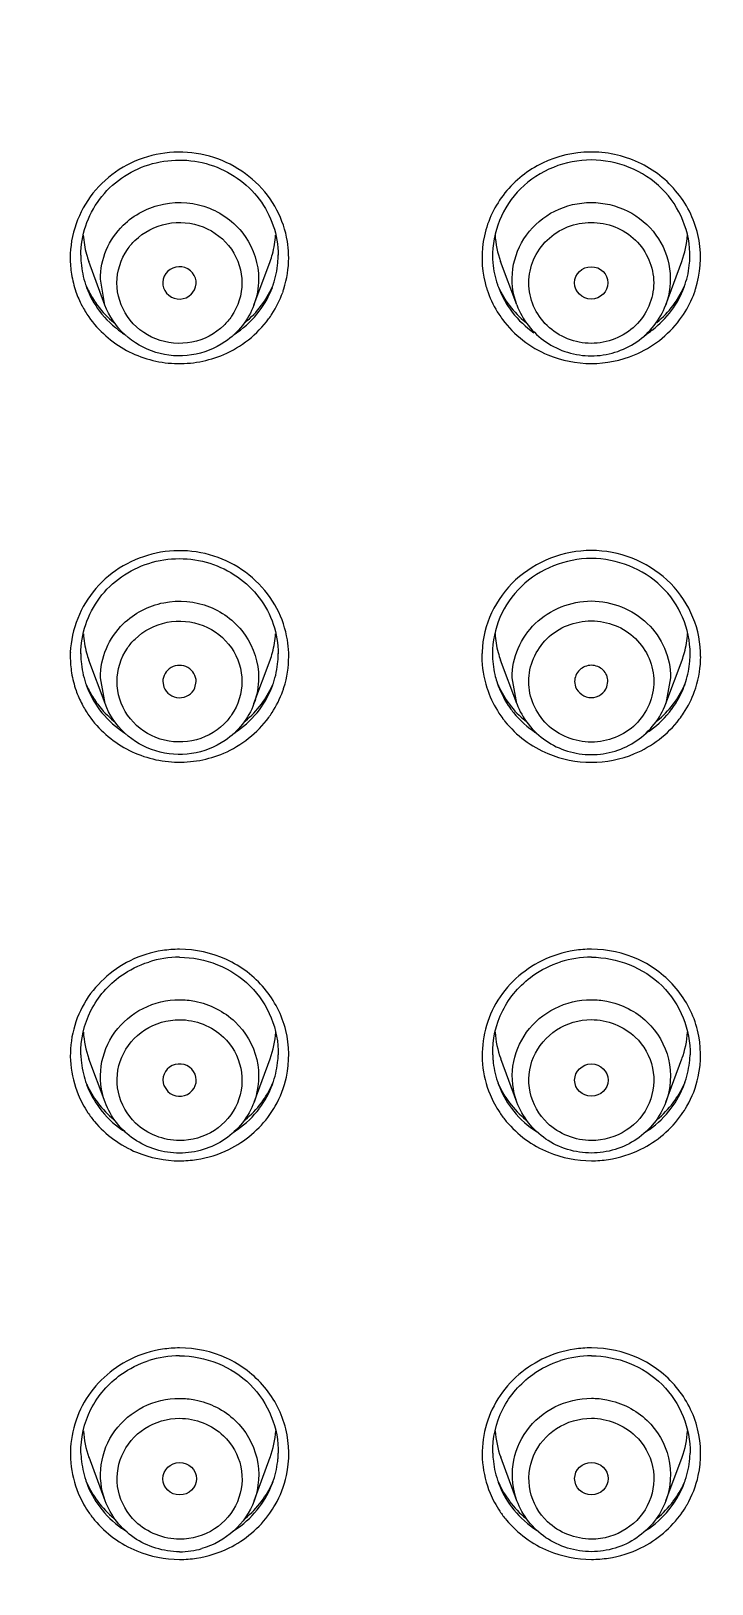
# Model space of a CAD drawing. Extents: x 1777 to 3131, y 3495 to 4487.
# Drawn here: x 2271.11 to 2283.35, y 4084.51 to 4112.42 of the extents above; entities that cross this region are included whole.
import ezdxf

# ---------------------------------------------------------------- set-up
doc = ezdxf.new("R2010")
doc.units = 0
doc.header["$LTSCALE"] = 30
doc.header["$MEASUREMENT"] = 0
for name, color, linetype in [('F3A55-R01_DXF_CONTINUOUS_LINE', 7, 'CONTINUOUS'), ('F3A55-R02_DXF_CONTINUOUS_LINE', 7, 'CONTINUOUS'), ('F3A55-R05_DXF_CONTINUOUS_LINE', 7, 'CONTINUOUS')]:
    doc.layers.add(name, color=color, linetype=linetype)

msp = doc.modelspace()

# ---------------------------------------------------------------- linework, layer by layer
at = {"layer": 'F3A55-R01_DXF_CONTINUOUS_LINE', "color": 9, "linetype": 'Continuous'}
msp.add_open_spline([(2219.682, 4100.723, 0), (2219.681, 4104.615, 0), (2220.475, 4112.433, 0), (2224.002, 4123.683, 0), (2229.73, 4134.05, 0), (2237.432, 4143.13, 0), (2246.816, 4150.577, 0), (2261.054, 4157.948, 0), (2281.172, 4161.836, 0), (2301.291, 4157.954, 0), (2315.533, 4150.591, 0), (2324.917, 4143.144, 0), (2332.626, 4134.07, 0), (2338.356, 4123.704, 0), (2341.887, 4112.455, 0), (2342.683, 4104.638, 0), (2342.683, 4100.746, 0)], degree=3, knots=[0, 0, 0, 0, 0.061575, 0.123304, 0.185315, 0.247693, 0.310467, 0.373601, 0.500005, 0.626397, 0.689539, 0.752312, 0.814687, 0.876699, 0.938429, 1, 1, 1, 1], dxfattribs=at)
at = {"layer": 'F3A55-R02_DXF_CONTINUOUS_LINE', "color": 7, "linetype": 'Continuous'}
for p, q in [((2272.111, 4107.816, 0), (2272.111, 4107.815, 0)), ((2275.449, 4107.816, 0), (2275.449, 4107.817, 0)), ((2272.112, 4100.652, 0), (2272.112, 4100.651, 0)), ((2275.45, 4100.652, 0), (2275.45, 4100.652, 0)), ((2282.852, 4100.652, 0), (2282.853, 4100.653, 0))]:
    msp.add_line(p, q, dxfattribs=at)
at = {"layer": 'F3A55-R02_DXF_CONTINUOUS_LINE', "color": 9, "linetype": 'Continuous'}
for centre, radius, start, end in [((2281.18, 4108.25, 0), 1.997, 89.3865, 90.6269), ((2273.639, 4108.345, 0), 1.822, 177.6268, 180.006), ((2273.897, 4108.345, 0), 1.846, 2.0953, 9.2557), ((2273.907, 4108.345, 0), 1.836, 0.009, 2.0923), ((2273.662, 4108.346, 0), 1.845, 180.0194, 189.2553), ((2273.885, 4108.348, 0), 1.858, 342.435, 359.9351), ((2273.67, 4108.348, 0), 1.853, 189.275, 199.2994), ((2281.065, 4108.347, 0), 1.849, 194.159, 197.7413), ((2273.687, 4108.354, 0), 1.872, 199.3123, 207.6564), ((2273.71, 4108.412, 0), 1.707, 200.4686, 216.8922), ((2273.85, 4108.412, 0), 1.707, 323.1239, 339.5476), ((2273.864, 4108.358, 0), 1.881, 327.0777, 340.3436), ((2273.898, 4108.345, 0), 1.845, 340.3872, 342.4037), ((2281.063, 4108.347, 0), 1.846, 197.7439, 199.7641), ((2281.099, 4108.361, 0), 1.885, 199.8093, 213.1414), ((2281.252, 4108.412, 0), 1.705, 323.5496, 339.5798), ((2281.261, 4108.361, 0), 1.885, 326.7876, 340.1484), ((2281.296, 4108.347, 0), 1.847, 340.1961, 341.2587), ((2281.298, 4108.346, 0), 1.845, 341.2591, 342.2153), ((2273.699, 4108.361, 0), 1.885, 207.6802, 214.8175), ((2273.858, 4108.363, 0), 1.889, 323.8226, 327.0761), ((2281.103, 4108.363, 0), 1.889, 213.1406, 216.5846), ((2281.213, 4108.444, 0), 1.755, 307.3347, 323.4657), ((2281.256, 4108.364, 0), 1.891, 323.0975, 326.7901), ((2273.755, 4108.454, 0), 1.768, 234.8854, 237.9281), ((2273.805, 4108.454, 0), 1.768, 302.0781, 305.1307), ((2281.202, 4108.46, 0), 1.774, 301.819, 307.3032), ((2273.898, 4101.181, 0), 1.846, 2.0953, 9.2557), ((2273.64, 4101.181, 0), 1.822, 177.6268, 180.006), ((2273.663, 4101.182, 0), 1.845, 180.0194, 189.2553), ((2273.886, 4101.184, 0), 1.858, 342.435, 359.9351), ((2273.908, 4101.181, 0), 1.836, 0.009, 2.0923), ((2281.038, 4101.182, 0), 1.822, 177.446, 180.0055), ((2281.324, 4101.182, 0), 1.822, 0.0106, 2.5661), ((2273.671, 4101.183, 0), 1.853, 189.275, 199.2994), ((2273.711, 4101.248, 0), 1.707, 200.4686, 216.8922), ((2273.851, 4101.248, 0), 1.707, 323.1239, 339.5476), ((2273.899, 4101.181, 0), 1.845, 340.3872, 342.4037), ((2281.06, 4101.18, 0), 1.844, 197.77, 198.7072), ((2281.061, 4101.181, 0), 1.845, 198.7077, 199.812), ((2281.251, 4101.249, 0), 1.709, 323.4309, 339.5505), ((2281.301, 4101.18, 0), 1.845, 340.1837, 341.2239), ((2281.302, 4101.18, 0), 1.844, 341.2244, 342.2403), ((2273.688, 4101.19, 0), 1.872, 199.3123, 207.6564), ((2273.7, 4101.197, 0), 1.885, 207.6802, 214.8175), ((2273.865, 4101.194, 0), 1.881, 327.0777, 340.3436), ((2281.097, 4101.195, 0), 1.883, 199.8626, 213.2395), ((2281.265, 4101.195, 0), 1.884, 326.7423, 340.1324), ((2273.859, 4101.199, 0), 1.889, 323.8226, 327.0761), ((2281.107, 4101.202, 0), 1.895, 213.2349, 216.764), ((2281.11, 4101.205, 0), 1.9, 216.7658, 218.8201), ((2281.255, 4101.202, 0), 1.896, 322.6582, 326.7472), ((2273.756, 4101.29, 0), 1.768, 234.8854, 237.9281), ((2273.806, 4101.29, 0), 1.768, 302.0781, 305.1307), ((2281.206, 4101.291, 0), 1.771, 302.3297, 305.9281), ((2281.181, 4101.304, 0), 2.025, 247.3687, 292.5845), ((2273.782, 4093.898, 0), 2.02, 98.7151, 116.0871), ((2273.782, 4093.888, 0), 2.03, 90.0145, 98.682), ((2281.182, 4093.899, 0), 2.02, 98.7151, 116.0871), ((2281.182, 4093.889, 0), 2.03, 90.0145, 98.682), ((2273.681, 4094.021, 0), 1.862, 185.2102, 202.5484), ((2273.871, 4094.027, 0), 1.876, 330.26, 347.5483), ((2281.081, 4094.022, 0), 1.862, 185.2102, 202.5484), ((2281.271, 4094.028, 0), 1.876, 330.26, 347.5483), ((2273.714, 4094.085, 0), 1.709, 200.4537, 216.88), ((2273.85, 4094.085, 0), 1.709, 323.1362, 339.5625), ((2281.114, 4094.086, 0), 1.709, 200.4537, 216.88), ((2281.25, 4094.086, 0), 1.709, 323.1362, 339.5625), ((2273.701, 4094.032, 0), 1.885, 202.6166, 213.8624), ((2273.86, 4094.034, 0), 1.888, 324.839, 330.2324), ((2281.101, 4094.033, 0), 1.885, 202.6166, 213.8624), ((2281.26, 4094.035, 0), 1.888, 324.839, 330.2324), ((2273.715, 4094.041, 0), 1.902, 213.854, 219.8035), ((2281.115, 4094.042, 0), 1.902, 213.854, 219.8035), ((2273.758, 4094.127, 0), 1.77, 234.8788, 237.9224), ((2273.806, 4094.127, 0), 1.77, 302.0922, 305.1373), ((2281.158, 4094.128, 0), 1.77, 234.8788, 237.9224), ((2281.206, 4094.128, 0), 1.77, 302.0922, 305.1373), ((2273.782, 4094.136, 0), 2.02, 278.7151, 296.0871), ((2281.182, 4094.137, 0), 2.02, 278.7151, 296.0871), ((2273.782, 4094.146, 0), 2.03, 270.0145, 278.682), ((2281.182, 4094.147, 0), 2.03, 270.0145, 278.682), ((2273.783, 4086.734, 0), 2.02, 98.7151, 116.0871), ((2273.783, 4086.723, 0), 2.03, 90.0145, 98.682), ((2281.183, 4086.735, 0), 2.02, 98.7151, 116.0871), ((2281.183, 4086.724, 0), 2.03, 90.0145, 98.682), ((2273.682, 4086.857, 0), 1.862, 185.2102, 202.5484), ((2281.082, 4086.858, 0), 1.862, 185.2102, 202.5484), ((2273.872, 4086.862, 0), 1.876, 330.26, 347.5483), ((2281.272, 4086.863, 0), 1.876, 330.26, 347.5483), ((2273.702, 4086.868, 0), 1.885, 202.6166, 213.8624), ((2273.715, 4086.921, 0), 1.709, 200.4537, 216.88), ((2273.851, 4086.921, 0), 1.709, 323.1362, 339.5625), ((2281.102, 4086.869, 0), 1.885, 202.6166, 213.8624), ((2281.115, 4086.922, 0), 1.709, 200.4537, 216.88), ((2281.251, 4086.922, 0), 1.709, 323.1362, 339.5625), ((2273.716, 4086.877, 0), 1.902, 213.854, 219.8035), ((2273.861, 4086.87, 0), 1.888, 324.839, 330.2324), ((2281.116, 4086.878, 0), 1.902, 213.854, 219.8035), ((2281.261, 4086.871, 0), 1.888, 324.839, 330.2324), ((2273.759, 4086.963, 0), 1.77, 234.8788, 237.9224), ((2273.807, 4086.963, 0), 1.77, 302.0922, 305.1373), ((2281.159, 4086.964, 0), 1.77, 234.8788, 237.9224), ((2281.207, 4086.964, 0), 1.77, 302.0922, 305.1373), ((2273.783, 4086.982, 0), 2.03, 270.0145, 278.682), ((2273.783, 4086.972, 0), 2.02, 278.7151, 296.0871), ((2281.183, 4086.983, 0), 2.03, 270.0145, 278.682), ((2281.183, 4086.973, 0), 2.02, 278.7151, 296.0871)]:
    msp.add_arc(centre, radius, start, end, dxfattribs=at)
at = {"layer": 'F3A55-R02_DXF_CONTINUOUS_LINE', "color": 7, "linetype": 'Continuous'}
for centre, radius, start, end in [((2273.659, 4108.397, 0), 1.653, 180.0169, 184.9002), ((2273.901, 4108.397, 0), 1.653, 355.1159, 359.9993), ((2273.688, 4108.4, 0), 1.682, 184.9142, 198.5118), ((2273.872, 4108.4, 0), 1.682, 341.5044, 355.102), ((2281.051, 4108.395, 0), 1.645, 181.4791, 184.8669), ((2281.078, 4108.397, 0), 1.671, 184.8874, 198.4229), ((2281.282, 4108.398, 0), 1.671, 341.5929, 355.1291), ((2281.309, 4108.395, 0), 1.645, 355.1496, 358.5448), ((2273.673, 4108.396, 0), 1.667, 198.5403, 200.3725), ((2273.688, 4108.528, 0), 1.727, 202.5446, 204.2339), ((2273.872, 4108.528, 0), 1.727, 335.7823, 337.4716), ((2273.887, 4108.396, 0), 1.667, 339.6436, 341.4758), ((2281.056, 4108.391, 0), 1.648, 198.4459, 200.3758), ((2281.092, 4108.531, 0), 1.731, 202.4822, 204.2406), ((2281.268, 4108.531, 0), 1.731, 335.7755, 337.5335), ((2281.304, 4108.391, 0), 1.648, 339.6404, 341.5699), ((2273.704, 4108.536, 0), 1.744, 204.2467, 212.5574), ((2273.71, 4108.539, 0), 1.751, 212.5558, 216.9072), ((2273.851, 4108.538, 0), 1.75, 323.1156, 335.7516), ((2281.111, 4108.54, 0), 1.752, 204.2668, 216.8864), ((2281.248, 4108.54, 0), 1.752, 323.1297, 335.7493), ((2273.743, 4108.566, 0), 1.794, 216.9687, 230.461), ((2273.817, 4108.566, 0), 1.794, 309.5483, 323.0474), ((2281.142, 4108.566, 0), 1.792, 216.9604, 230.4716), ((2281.218, 4108.566, 0), 1.792, 309.5446, 323.0558), ((2273.66, 4101.233, 0), 1.653, 180.0169, 184.9002), ((2273.902, 4101.233, 0), 1.653, 355.1159, 359.9993), ((2281.079, 4101.235, 0), 1.674, 180.04, 193.1084), ((2281.301, 4101.234, 0), 1.656, 355.1669, 359.9996), ((2273.689, 4101.236, 0), 1.682, 184.9142, 198.5118), ((2273.873, 4101.236, 0), 1.682, 341.5044, 355.102), ((2281.078, 4101.235, 0), 1.673, 193.1227, 197.5686), ((2281.274, 4101.237, 0), 1.684, 342.4895, 355.1547), ((2273.674, 4101.232, 0), 1.667, 198.5403, 200.3725), ((2273.689, 4101.364, 0), 1.727, 202.5446, 204.2339), ((2273.705, 4101.371, 0), 1.744, 204.2467, 212.5574), ((2273.852, 4101.374, 0), 1.75, 323.1156, 335.7516), ((2273.873, 4101.364, 0), 1.727, 335.7823, 337.4716), ((2273.888, 4101.232, 0), 1.667, 339.6436, 341.4758), ((2281.087, 4101.364, 0), 1.727, 201.562, 204.2294), ((2281.085, 4101.237, 0), 1.681, 197.5677, 200.3777), ((2281.111, 4101.249, 0), 1.709, 200.4456, 215.5287), ((2281.11, 4101.375, 0), 1.753, 204.2594, 216.9006), ((2281.252, 4101.375, 0), 1.753, 323.1156, 335.7568), ((2281.275, 4101.364, 0), 1.727, 335.7867, 338.4501), ((2281.288, 4101.233, 0), 1.669, 339.6413, 342.4675), ((2273.711, 4101.375, 0), 1.751, 212.5558, 216.9072), ((2273.744, 4101.402, 0), 1.794, 216.9687, 230.461), ((2273.818, 4101.402, 0), 1.794, 309.5483, 323.0474), ((2281.144, 4101.403, 0), 1.796, 216.9687, 230.4506), ((2281.218, 4101.403, 0), 1.796, 309.5724, 323.0476), ((2281.119, 4101.255, 0), 1.719, 215.5253, 219.063), ((2273.784, 4093.931, 0), 1.844, 90.0545, 107.5744), ((2281.184, 4093.932, 0), 1.844, 90.0545, 107.5744), ((2273.653, 4094.065, 0), 1.645, 181.4713, 184.8665), ((2273.68, 4094.068, 0), 1.671, 184.887, 198.4233), ((2273.884, 4094.068, 0), 1.671, 341.5932, 355.1287), ((2273.911, 4094.065, 0), 1.645, 355.1493, 358.537), ((2281.053, 4094.066, 0), 1.645, 181.4713, 184.8665), ((2281.08, 4094.069, 0), 1.671, 184.887, 198.4233), ((2281.284, 4094.069, 0), 1.671, 341.5932, 355.1287), ((2281.311, 4094.066, 0), 1.645, 355.1493, 358.537), ((2273.658, 4094.061, 0), 1.648, 198.4463, 200.3758), ((2273.694, 4094.201, 0), 1.731, 202.4826, 204.2406), ((2273.713, 4094.211, 0), 1.752, 204.2668, 216.8864), ((2273.851, 4094.211, 0), 1.752, 323.1297, 335.7493), ((2273.87, 4094.201, 0), 1.731, 335.7755, 337.534), ((2273.906, 4094.062, 0), 1.648, 339.6404, 341.5703), ((2281.058, 4094.063, 0), 1.648, 198.4463, 200.3758), ((2281.094, 4094.202, 0), 1.731, 202.4826, 204.2406), ((2281.113, 4094.212, 0), 1.752, 204.2668, 216.8864), ((2281.251, 4094.212, 0), 1.752, 323.1297, 335.7493), ((2281.27, 4094.202, 0), 1.731, 335.7755, 337.534), ((2281.306, 4094.063, 0), 1.648, 339.6404, 341.5703), ((2273.744, 4094.236, 0), 1.792, 216.9604, 230.4715), ((2273.82, 4094.236, 0), 1.792, 309.5446, 323.0558), ((2281.144, 4094.238, 0), 1.792, 216.9604, 230.4715), ((2281.22, 4094.238, 0), 1.792, 309.5446, 323.0558), ((2273.785, 4086.767, 0), 1.844, 90.0545, 107.5744), ((2281.185, 4086.768, 0), 1.844, 90.0545, 107.5744), ((2273.654, 4086.901, 0), 1.645, 181.4713, 184.8665), ((2273.681, 4086.904, 0), 1.671, 184.887, 198.4233), ((2273.885, 4086.904, 0), 1.671, 341.5932, 355.1287), ((2273.912, 4086.901, 0), 1.645, 355.1493, 358.537), ((2281.054, 4086.902, 0), 1.645, 181.4713, 184.8665), ((2281.081, 4086.905, 0), 1.671, 184.887, 198.4233), ((2281.285, 4086.905, 0), 1.671, 341.5932, 355.1287), ((2281.312, 4086.902, 0), 1.645, 355.1493, 358.537), ((2273.659, 4086.897, 0), 1.648, 198.4463, 200.3758), ((2273.695, 4087.037, 0), 1.731, 202.4826, 204.2406), ((2273.871, 4087.037, 0), 1.731, 335.7755, 337.534), ((2273.907, 4086.897, 0), 1.648, 339.6404, 341.5703), ((2281.059, 4086.898, 0), 1.648, 198.4463, 200.3758), ((2281.095, 4087.038, 0), 1.731, 202.4826, 204.2406), ((2281.271, 4087.038, 0), 1.731, 335.7755, 337.534), ((2281.307, 4086.898, 0), 1.648, 339.6404, 341.5703), ((2273.714, 4087.047, 0), 1.752, 204.2668, 216.8864), ((2273.852, 4087.047, 0), 1.752, 323.1297, 335.7493), ((2281.114, 4087.048, 0), 1.752, 204.2668, 216.8864), ((2281.252, 4087.048, 0), 1.752, 323.1297, 335.7493), ((2273.745, 4087.072, 0), 1.792, 216.9604, 230.4715), ((2273.821, 4087.072, 0), 1.792, 309.5446, 323.0558), ((2281.145, 4087.073, 0), 1.792, 216.9604, 230.4715), ((2281.221, 4087.073, 0), 1.792, 309.5446, 323.0558)]:
    msp.add_arc(centre, radius, start, end, dxfattribs=at)
at = {"layer": 'F3A55-R02_DXF_CONTINUOUS_LINE', "color": 9, "linetype": 'Continuous'}
for points, knots in [([(2281.173, 4157.744, 0), (2277.314, 4157.744, 0), (2269.584, 4157.007, 0), (2258.444, 4153.737, 0), (2248.168, 4148.425, 0), (2239.157, 4141.272, 0), (2231.756, 4132.55, 0), (2226.254, 4122.592, 0), (2222.864, 4111.786, 0), (2222.101, 4104.277, 0), (2222.102, 4100.539, 0)], [0, 0, 0, 0, 0.126979, 0.253656, 0.379783, 0.505185, 0.629798, 0.753677, 0.876989, 1, 1, 1, 1]), ([(2340.26, 4100.555, 0), (2340.26, 4104.294, 0), (2339.495, 4111.803, 0), (2336.102, 4122.608, 0), (2330.597, 4132.564, 0), (2323.194, 4141.284, 0), (2314.18, 4148.434, 0), (2303.903, 4153.743, 0), (2292.762, 4157.01, 0), (2285.032, 4157.745, 0), (2281.173, 4157.744, 0)], [0, 0, 0, 0, 0.123011, 0.246323, 0.370202, 0.494815, 0.620217, 0.746344, 0.873021, 1, 1, 1, 1]), ([(2222.519, 4100.518, 0), (2222.519, 4104.231, 0), (2223.276, 4111.687, 0), (2226.642, 4122.416, 0), (2232.106, 4132.304, 0), (2239.454, 4140.964, 0), (2248.401, 4148.066, 0), (2258.604, 4153.341, 0), (2269.666, 4156.588, 0), (2277.341, 4157.319, 0), (2281.173, 4157.32, 0)], [0, 0, 0, 0, 0.123011, 0.246323, 0.370202, 0.494815, 0.620217, 0.746344, 0.873021, 1, 1, 1, 1]), ([(2281.173, 4157.32, 0), (2285.005, 4157.32, 0), (2292.681, 4156.591, 0), (2303.743, 4153.347, 0), (2313.947, 4148.075, 0), (2322.897, 4140.975, 0), (2330.248, 4132.318, 0), (2335.714, 4122.432, 0), (2339.083, 4111.703, 0), (2339.843, 4104.247, 0), (2339.843, 4100.535, 0)], [0, 0, 0, 0, 0.126979, 0.253656, 0.379783, 0.505185, 0.629798, 0.753677, 0.876989, 1, 1, 1, 1]), ([(2228.713, 4110.127, 0), (2229.653, 4115.292, 0), (2233.211, 4125.432, 0), (2242.974, 4138.273, 0), (2256.242, 4147.674, 0), (2266.618, 4151.069, 0), (2271.927, 4151.976, 0)], [0, 0, 0, 0, 0.24678, 0.495573, 0.746799, 1, 1, 1, 1]), ([(2275.531, 4109.205, 0), (2275.337, 4109.574, 0), (2274.672, 4110.197, 0), (2273.337, 4110.338, 0), (2272.173, 4109.673, 0), (2271.835, 4108.832, 0), (2271.818, 4108.421, 0)], [0, 0, 0, 0, 0.249381, 0.502551, 0.753689, 1, 1, 1, 1]), ([(2281.158, 4110.247, 0), (2280.867, 4110.244, 0), (2280.28, 4110.109, 0), (2279.58, 4109.556, 0), (2279.194, 4108.76, 0), (2279.204, 4108.169, 0), (2279.273, 4107.895, 0)], [0, 0, 0, 0, 0.254236, 0.505575, 0.753509, 1, 1, 1, 1]), ([(2283.055, 4107.783, 0), (2283.144, 4108.061, 0), (2283.189, 4108.672, 0), (2282.821, 4109.511, 0), (2282.109, 4110.1, 0), (2281.503, 4110.244, 0), (2281.201, 4110.247, 0)], [0, 0, 0, 0, 0.24662, 0.494418, 0.745686, 1, 1, 1, 1]), ([(2272.829, 4106.683, 0), (2273.092, 4106.542, 0), (2273.69, 4106.378, 0), (2274.3, 4106.49, 0), (2274.575, 4106.608, 0)], [0, 0, 0, 0, 0.499695, 1, 1, 1, 1]), ([(2275.532, 4102.041, 0), (2275.338, 4102.41, 0), (2274.673, 4103.033, 0), (2273.338, 4103.174, 0), (2272.174, 4102.509, 0), (2271.836, 4101.667, 0), (2271.819, 4101.257, 0)], [0, 0, 0, 0, 0.249381, 0.502551, 0.753689, 1, 1, 1, 1]), ([(2283.145, 4101.264, 0), (2283.134, 4101.505, 0), (2283.014, 4101.99, 0), (2282.429, 4102.791, 0), (2281.181, 4103.281, 0), (2279.933, 4102.791, 0), (2279.348, 4101.99, 0), (2279.228, 4101.505, 0), (2279.217, 4101.263, 0)], [0, 0, 0, 0, 0.124281, 0.249621, 0.499989, 0.750362, 0.875713, 1, 1, 1, 1]), ([(2278.392, 4043.414, 0), (2274.653, 4043.585, 0), (2267.2, 4044.617, 0), (2256.531, 4048.186, 0), (2246.744, 4053.645, 0), (2238.199, 4060.802, 0), (2231.203, 4069.399, 0), (2226.014, 4079.128, 0), (2222.822, 4089.631, 0), (2222.102, 4096.912, 0), (2222.102, 4100.539, 0)], [0, 0, 0, 0, 0.127002, 0.253651, 0.379731, 0.50509, 0.629684, 0.753576, 0.876929, 1, 1, 1, 1]), ([(2278.304, 4043.802, 0), (2274.597, 4043.978, 0), (2267.207, 4045.015, 0), (2256.631, 4048.569, 0), (2246.933, 4053.995, 0), (2238.465, 4061.101, 0), (2231.535, 4069.632, 0), (2226.395, 4079.283, 0), (2223.232, 4089.701, 0), (2222.52, 4096.922, 0), (2222.519, 4100.518, 0)], [0, 0, 0, 0, 0.127002, 0.25365, 0.379728, 0.505086, 0.629679, 0.753572, 0.876927, 1, 1, 1, 1]), ([(2272.83, 4099.519, 0), (2273.093, 4099.378, 0), (2273.691, 4099.213, 0), (2274.301, 4099.326, 0), (2274.576, 4099.443, 0)], [0, 0, 0, 0, 0.499695, 1, 1, 1, 1]), ([(2275.702, 4093.622, 0), (2275.762, 4093.895, 0), (2275.755, 4094.48, 0), (2275.354, 4095.258, 0), (2274.652, 4095.792, 0), (2274.07, 4095.918, 0), (2273.782, 4095.918, 0)], [0, 0, 0, 0, 0.246406, 0.494418, 0.745837, 1, 1, 1, 1]), ([(2283.102, 4093.623, 0), (2283.162, 4093.896, 0), (2283.155, 4094.481, 0), (2282.754, 4095.259, 0), (2282.052, 4095.793, 0), (2281.47, 4095.919, 0), (2281.182, 4095.919, 0)], [0, 0, 0, 0, 0.246406, 0.494418, 0.745837, 1, 1, 1, 1]), ([(2272.894, 4095.712, 0), (2272.555, 4095.546, 0), (2271.964, 4095.007, 0), (2271.793, 4094.222, 0), (2271.826, 4093.852, 0)], [0, 0, 0, 0, 0.503911, 1, 1, 1, 1]), ([(2280.294, 4095.713, 0), (2279.955, 4095.547, 0), (2279.364, 4095.008, 0), (2279.193, 4094.223, 0), (2279.226, 4093.853, 0)], [0, 0, 0, 0, 0.503911, 1, 1, 1, 1]), ([(2278.209, 4049.685, 0), (2272.304, 4050.004, 0), (2260.554, 4052.568, 0), (2247.725, 4060.318, 0), (2239.485, 4068.691, 0), (2234.469, 4075.882, 0), (2230.764, 4083.78, 0), (2229.233, 4089.386, 0), (2228.716, 4092.223, 0)], [0, 0, 0, 0, 0.252822, 0.503795, 0.62874, 0.753024, 0.876724, 1, 1, 1, 1]), ([(2275.703, 4086.458, 0), (2275.763, 4086.731, 0), (2275.756, 4087.316, 0), (2275.355, 4088.094, 0), (2274.653, 4088.628, 0), (2274.071, 4088.753, 0), (2273.783, 4088.753, 0)], [0, 0, 0, 0, 0.246406, 0.494418, 0.745837, 1, 1, 1, 1]), ([(2283.103, 4086.459, 0), (2283.163, 4086.732, 0), (2283.156, 4087.317, 0), (2282.755, 4088.095, 0), (2282.053, 4088.629, 0), (2281.471, 4088.754, 0), (2281.183, 4088.754, 0)], [0, 0, 0, 0, 0.246406, 0.494418, 0.745837, 1, 1, 1, 1]), ([(2272.895, 4088.548, 0), (2272.556, 4088.381, 0), (2271.965, 4087.843, 0), (2271.794, 4087.058, 0), (2271.827, 4086.688, 0)], [0, 0, 0, 0, 0.503911, 1, 1, 1, 1]), ([(2280.295, 4088.549, 0), (2279.956, 4088.382, 0), (2279.365, 4087.844, 0), (2279.194, 4087.059, 0), (2279.227, 4086.689, 0)], [0, 0, 0, 0, 0.503911, 1, 1, 1, 1])]:
    msp.add_open_spline(points, degree=3, knots=knots, dxfattribs=at)
at = {"layer": 'F3A55-R02_DXF_CONTINUOUS_LINE', "color": 7, "linetype": 'Continuous'}
for points, knots in [([(2272.007, 4108.393, 0), (2272.007, 4108.746, 0), (2272.254, 4109.478, 0), (2273.2, 4110.129, 0), (2274.353, 4110.134, 0), (2274.996, 4109.688, 0), (2275.213, 4109.4, 0)], [0, 0, 0, 0, 0.245001, 0.49554, 0.749435, 1, 1, 1, 1]), ([(2281.18, 4110.105, 0), (2280.723, 4110.105, 0), (2279.779, 4109.743, 0), (2279.396, 4108.797, 0), (2279.407, 4108.352, 0)], [0, 0, 0, 0, 0.507035, 1, 1, 1, 1]), ([(2282.953, 4108.353, 0), (2282.964, 4108.797, 0), (2282.581, 4109.743, 0), (2281.637, 4110.105, 0), (2281.18, 4110.105, 0)], [0, 0, 0, 0, 0.492965, 1, 1, 1, 1]), ([(2272.008, 4101.229, 0), (2272.008, 4101.581, 0), (2272.255, 4102.314, 0), (2273.201, 4102.965, 0), (2274.354, 4102.97, 0), (2274.997, 4102.524, 0), (2275.214, 4102.236, 0)], [0, 0, 0, 0, 0.245001, 0.49554, 0.749435, 1, 1, 1, 1]), ([(2282.957, 4101.23, 0), (2282.957, 4101.453, 0), (2282.862, 4101.906, 0), (2282.34, 4102.662, 0), (2281.181, 4103.13, 0), (2280.022, 4102.662, 0), (2279.499, 4101.905, 0), (2279.405, 4101.452, 0), (2279.405, 4101.23, 0)], [0, 0, 0, 0, 0.123856, 0.24906, 0.499999, 0.750939, 0.876143, 1, 1, 1, 1]), ([(2221.177, 4100.783, 0), (2221.177, 4097.082, 0), (2221.914, 4089.653, 0), (2225.185, 4078.938, 0), (2230.5, 4069.022, 0), (2237.661, 4060.27, 0), (2246.405, 4053, 0), (2256.413, 4047.473, 0), (2267.315, 4043.889, 0), (2274.923, 4042.88, 0), (2278.737, 4042.729, 0)], [0, 0, 0, 0, 0.123095, 0.24647, 0.370378, 0.494979, 0.620337, 0.746403, 0.873029, 1, 1, 1, 1]), ([(2273.782, 4095.775, 0), (2274.239, 4095.775, 0), (2275.183, 4095.413, 0), (2275.566, 4094.467, 0), (2275.555, 4094.023, 0)], [0, 0, 0, 0, 0.507035, 1, 1, 1, 1]), ([(2281.182, 4095.776, 0), (2281.639, 4095.776, 0), (2282.583, 4095.414, 0), (2282.966, 4094.469, 0), (2282.955, 4094.024, 0)], [0, 0, 0, 0, 0.507035, 1, 1, 1, 1]), ([(2272.009, 4094.023, 0), (2272.002, 4094.294, 0), (2272.128, 4094.851, 0), (2272.504, 4095.28, 0), (2272.727, 4095.44, 0)], [0, 0, 0, 0, 0.496276, 1, 1, 1, 1]), ([(2279.409, 4094.024, 0), (2279.402, 4094.295, 0), (2279.528, 4094.852, 0), (2279.904, 4095.281, 0), (2280.127, 4095.441, 0)], [0, 0, 0, 0, 0.496276, 1, 1, 1, 1]), ([(2273.783, 4088.611, 0), (2274.24, 4088.611, 0), (2275.184, 4088.249, 0), (2275.567, 4087.303, 0), (2275.556, 4086.859, 0)], [0, 0, 0, 0, 0.507035, 1, 1, 1, 1]), ([(2281.183, 4088.612, 0), (2281.64, 4088.612, 0), (2282.584, 4088.25, 0), (2282.967, 4087.304, 0), (2282.956, 4086.86, 0)], [0, 0, 0, 0, 0.507035, 1, 1, 1, 1]), ([(2272.01, 4086.859, 0), (2272.003, 4087.129, 0), (2272.129, 4087.687, 0), (2272.505, 4088.116, 0), (2272.728, 4088.275, 0)], [0, 0, 0, 0, 0.496276, 1, 1, 1, 1]), ([(2279.41, 4086.86, 0), (2279.403, 4087.13, 0), (2279.529, 4087.688, 0), (2279.905, 4088.117, 0), (2280.128, 4088.276, 0)], [0, 0, 0, 0, 0.496276, 1, 1, 1, 1])]:
    msp.add_open_spline(points, degree=3, knots=knots, dxfattribs=at)
for points in [[(2275.213, 4109.4, 0), (2275.322, 4109.257, 0), (2275.408, 4109.094, 0), (2275.466, 4108.923, 0)], [(2275.466, 4108.923, 0), (2275.523, 4108.753, 0), (2275.553, 4108.572, 0), (2275.553, 4108.393, 0)], [(2275.214, 4102.236, 0), (2275.323, 4102.092, 0), (2275.409, 4101.929, 0), (2275.467, 4101.759, 0)], [(2275.467, 4101.759, 0), (2275.524, 4101.589, 0), (2275.554, 4101.408, 0), (2275.554, 4101.229, 0)], [(2272.727, 4095.44, 0), (2272.879, 4095.548, 0), (2273.049, 4095.633, 0), (2273.227, 4095.689, 0)], [(2280.127, 4095.441, 0), (2280.279, 4095.549, 0), (2280.449, 4095.634, 0), (2280.627, 4095.69, 0)], [(2272.728, 4088.275, 0), (2272.88, 4088.383, 0), (2273.05, 4088.468, 0), (2273.228, 4088.525, 0)], [(2280.128, 4088.276, 0), (2280.28, 4088.384, 0), (2280.45, 4088.469, 0), (2280.628, 4088.526, 0)]]:
    msp.add_open_spline(points, degree=3, dxfattribs=at)
at = {"layer": 'F3A55-R02_DXF_CONTINUOUS_LINE', "color": 9, "linetype": 'Continuous'}
for points in [[(2275.719, 4108.642, 0), (2275.687, 4108.837, 0), (2275.623, 4109.03, 0), (2275.531, 4109.205, 0)], [(2279.511, 4107.817, 0), (2279.57, 4107.657, 0), (2279.656, 4107.504, 0), (2279.76, 4107.369, 0)], [(2272.151, 4107.285, 0), (2272.324, 4107.037, 0), (2272.563, 4106.826, 0), (2272.829, 4106.683, 0)], [(2272.345, 4107.388, 0), (2272.454, 4107.242, 0), (2272.589, 4107.112, 0), (2272.738, 4107.008, 0)], [(2274.823, 4107.008, 0), (2274.972, 4107.113, 0), (2275.106, 4107.242, 0), (2275.215, 4107.388, 0)], [(2279.76, 4107.369, 0), (2279.87, 4107.227, 0), (2280.004, 4107.101, 0), (2280.151, 4106.999, 0)], [(2274.575, 4106.608, 0), (2274.891, 4106.743, 0), (2275.18, 4106.97, 0), (2275.383, 4107.248, 0)], [(2279.586, 4107.237, 0), (2279.791, 4106.961, 0), (2280.083, 4106.735, 0), (2280.401, 4106.602, 0)], [(2281.959, 4106.602, 0), (2282.274, 4106.734, 0), (2282.563, 4106.956, 0), (2282.768, 4107.229, 0)], [(2280.401, 4106.602, 0), (2280.645, 4106.5, 0), (2280.915, 4106.446, 0), (2281.18, 4106.446, 0)], [(2281.18, 4106.446, 0), (2281.445, 4106.446, 0), (2281.715, 4106.5, 0), (2281.959, 4106.602, 0)], [(2275.72, 4101.478, 0), (2275.688, 4101.673, 0), (2275.624, 4101.866, 0), (2275.532, 4102.041, 0)], [(2279.215, 4101.182, 0), (2279.215, 4100.992, 0), (2279.246, 4100.799, 0), (2279.304, 4100.617, 0)], [(2283.058, 4100.618, 0), (2283.116, 4100.799, 0), (2283.147, 4100.992, 0), (2283.147, 4101.183, 0)], [(2272.152, 4100.121, 0), (2272.325, 4099.872, 0), (2272.564, 4099.661, 0), (2272.83, 4099.519, 0)], [(2272.346, 4100.223, 0), (2272.455, 4100.078, 0), (2272.59, 4099.948, 0), (2272.739, 4099.843, 0)], [(2274.576, 4099.443, 0), (2274.892, 4099.579, 0), (2275.181, 4099.806, 0), (2275.384, 4100.083, 0)], [(2274.824, 4099.844, 0), (2274.973, 4099.949, 0), (2275.107, 4100.078, 0), (2275.216, 4100.224, 0)], [(2279.784, 4100.171, 0), (2279.898, 4100.032, 0), (2280.035, 4099.909, 0), (2280.185, 4099.81, 0)], [(2281.959, 4099.435, 0), (2282.27, 4099.565, 0), (2282.557, 4099.783, 0), (2282.762, 4100.052, 0)], [(2282.245, 4099.857, 0), (2282.389, 4099.961, 0), (2282.518, 4100.088, 0), (2282.624, 4100.231, 0)], [(2279.63, 4100.013, 0), (2279.831, 4099.763, 0), (2280.105, 4099.559, 0), (2280.402, 4099.435, 0)], [(2272.347, 4093.059, 0), (2272.456, 4092.913, 0), (2272.591, 4092.784, 0), (2272.74, 4092.679, 0)], [(2274.825, 4092.679, 0), (2274.974, 4092.784, 0), (2275.108, 4092.914, 0), (2275.217, 4093.059, 0)], [(2279.747, 4093.06, 0), (2279.856, 4092.914, 0), (2279.991, 4092.785, 0), (2280.14, 4092.68, 0)], [(2282.225, 4092.681, 0), (2282.374, 4092.785, 0), (2282.508, 4092.915, 0), (2282.617, 4093.061, 0)], [(2272.254, 4092.824, 0), (2272.454, 4092.583, 0), (2272.722, 4092.389, 0), (2273.011, 4092.269, 0)], [(2274.67, 4092.322, 0), (2274.959, 4092.464, 0), (2275.219, 4092.684, 0), (2275.404, 4092.946, 0)], [(2279.654, 4092.825, 0), (2279.854, 4092.584, 0), (2280.122, 4092.39, 0), (2280.411, 4092.27, 0)], [(2282.07, 4092.323, 0), (2282.359, 4092.465, 0), (2282.619, 4092.685, 0), (2282.804, 4092.947, 0)], [(2273.011, 4092.269, 0), (2273.253, 4092.169, 0), (2273.52, 4092.116, 0), (2273.782, 4092.116, 0)], [(2280.411, 4092.27, 0), (2280.653, 4092.17, 0), (2280.92, 4092.117, 0), (2281.182, 4092.117, 0)], [(2272.348, 4085.895, 0), (2272.457, 4085.749, 0), (2272.592, 4085.62, 0), (2272.741, 4085.515, 0)], [(2274.671, 4085.158, 0), (2274.96, 4085.299, 0), (2275.22, 4085.52, 0), (2275.405, 4085.782, 0)], [(2274.826, 4085.515, 0), (2274.975, 4085.62, 0), (2275.109, 4085.75, 0), (2275.218, 4085.895, 0)], [(2279.748, 4085.896, 0), (2279.857, 4085.75, 0), (2279.992, 4085.621, 0), (2280.141, 4085.516, 0)], [(2282.071, 4085.159, 0), (2282.36, 4085.3, 0), (2282.62, 4085.521, 0), (2282.805, 4085.783, 0)], [(2282.226, 4085.516, 0), (2282.375, 4085.621, 0), (2282.509, 4085.751, 0), (2282.618, 4085.896, 0)], [(2272.255, 4085.659, 0), (2272.455, 4085.419, 0), (2272.723, 4085.225, 0), (2273.012, 4085.105, 0)], [(2279.655, 4085.66, 0), (2279.855, 4085.42, 0), (2280.123, 4085.226, 0), (2280.412, 4085.106, 0)], [(2273.012, 4085.105, 0), (2273.254, 4085.005, 0), (2273.521, 4084.952, 0), (2273.783, 4084.952, 0)], [(2280.412, 4085.106, 0), (2280.654, 4085.006, 0), (2280.921, 4084.953, 0), (2281.183, 4084.953, 0)]]:
    msp.add_open_spline(points, degree=3, dxfattribs=at)
at = {"layer": 'F3A55-R05_DXF_CONTINUOUS_LINE', "color": 7, "linetype": 'Continuous'}
for p, q in [((2272.442, 4107.498, 0), (2272.152, 4108.279, 0)), ((2275.118, 4107.498, 0), (2275.408, 4108.28, 0)), ((2279.842, 4107.499, 0), (2279.552, 4108.281, 0)), ((2282.518, 4107.499, 0), (2282.808, 4108.281, 0)), ((2273.993, 4107.689, 0), (2274.052, 4107.771, 0)), ((2272.443, 4100.333, 0), (2272.153, 4101.115, 0)), ((2275.119, 4100.334, 0), (2275.409, 4101.116, 0)), ((2279.841, 4100.334, 0), (2279.551, 4101.115, 0)), ((2282.521, 4100.334, 0), (2282.811, 4101.116, 0)), ((2273.481, 4100.73, 0), (2273.499, 4100.632, 0)), ((2274.058, 4100.617, 0), (2274.081, 4100.731, 0)), ((2280.881, 4100.731, 0), (2280.899, 4100.633, 0)), ((2281.463, 4100.633, 0), (2281.481, 4100.732, 0)), ((2272.444, 4093.169, 0), (2272.154, 4093.951, 0)), ((2275.12, 4093.169, 0), (2275.41, 4093.951, 0)), ((2279.844, 4093.17, 0), (2279.554, 4093.952, 0)), ((2282.52, 4093.171, 0), (2282.81, 4093.952, 0)), ((2273.5, 4093.467, 0), (2273.57, 4093.361, 0)), ((2272.445, 4086.005, 0), (2272.155, 4086.787, 0)), ((2275.121, 4086.005, 0), (2275.411, 4086.787, 0)), ((2279.845, 4086.006, 0), (2279.555, 4086.788, 0)), ((2282.521, 4086.006, 0), (2282.811, 4086.788, 0))]:
    msp.add_line(p, q, dxfattribs=at)
at = {"layer": 'F3A55-R05_DXF_CONTINUOUS_LINE', "color": 9, "linetype": 'Continuous'}
for p, q in [((2272.442, 4107.498, 0), (2272.359, 4107.963, 0)), ((2272.443, 4100.333, 0), (2272.36, 4100.799, 0)), ((2279.841, 4100.334, 0), (2279.757, 4100.8, 0)), ((2282.605, 4100.8, 0), (2282.521, 4100.334, 0))]:
    msp.add_line(p, q, dxfattribs=at)
at = {"layer": 'F3A55-R05_DXF_CONTINUOUS_LINE', "color": 7, "linetype": 'Continuous'}
for centre, radius, start, end in [((2273.689, 4108.849, 0), 1.639, 183.3182, 195.5358), ((2273.871, 4108.849, 0), 1.639, 344.6284, 356.6966), ((2281.088, 4108.85, 0), 1.639, 183.1857, 200.3406), ((2281.271, 4108.85, 0), 1.639, 339.6761, 356.8005), ((2273.678, 4108.846, 0), 1.628, 195.5417, 200.3679), ((2273.882, 4108.846, 0), 1.628, 339.649, 344.6239), ((2273.69, 4101.685, 0), 1.639, 183.3182, 195.5358), ((2273.872, 4101.685, 0), 1.639, 344.6284, 356.6966), ((2281.09, 4101.686, 0), 1.642, 183.315, 195.3662), ((2281.272, 4101.686, 0), 1.642, 344.65, 356.7033), ((2273.679, 4101.682, 0), 1.628, 195.5417, 200.3679), ((2273.883, 4101.682, 0), 1.628, 339.649, 344.6239), ((2281.079, 4101.683, 0), 1.63, 195.3709, 200.3675), ((2281.283, 4101.683, 0), 1.63, 339.6491, 344.6457), ((2273.69, 4094.521, 0), 1.639, 183.1893, 200.3406), ((2273.873, 4094.521, 0), 1.639, 339.6761, 356.8038), ((2281.09, 4094.522, 0), 1.639, 183.1893, 200.3406), ((2281.273, 4094.522, 0), 1.639, 339.6761, 356.8038), ((2273.691, 4087.356, 0), 1.639, 183.1893, 200.3406), ((2273.874, 4087.356, 0), 1.639, 339.6761, 356.8038), ((2281.091, 4087.357, 0), 1.639, 183.1893, 200.3406), ((2281.274, 4087.357, 0), 1.639, 339.6761, 356.8038), ((2273.782, 4086.556, 0), 1.466, 270.0513, 285.9376)]:
    msp.add_arc(centre, radius, start, end, dxfattribs=at)
for centre, ratio, start_param, end_param in [((2273.78, 4107.895, 0), 0.968142, -0.437978, 5.49881), ((2273.781, 4100.73, 0), 0.968119, 0, 3.141593), ((2273.781, 4100.73, 0), 0.968119, -2.794832, -0.400323), ((2273.782, 4093.566, 0), 0.968142, -2.357217, 3.490103)]:
    msp.add_ellipse(centre, major_axis=(0.3, 0), ratio=ratio, start_param=start_param, end_param=end_param, dxfattribs=at)
for centre, major_axis, ratio in [((2281.18, 4107.896, 0), (0.3, 0), 0.968165), ((2281.182, 4093.567, 0), (0.3, 0), 0.968165), ((2273.783, 4086.402, 0), (0.301, 0.001), 0.968238), ((2281.183, 4086.404, 0), (0.301, 0), 0.968348)]:
    msp.add_ellipse(centre, major_axis=major_axis, ratio=ratio, dxfattribs=at)
at = {"layer": 'F3A55-R05_DXF_CONTINUOUS_LINE', "color": 9, "linetype": 'Continuous'}
for points, knots in [([(2272.769, 4108.93, 0), (2272.964, 4109.122, 0), (2273.484, 4109.393, 0), (2274.346, 4109.313, 0), (2275.027, 4108.784, 0), (2275.202, 4108.231, 0), (2275.202, 4107.964, 0)], [0, 0, 0, 0, 0.251321, 0.504345, 0.754245, 1, 1, 1, 1]), ([(2279.842, 4107.499, 0), (2279.767, 4107.703, 0), (2279.716, 4108.157, 0), (2279.975, 4108.791, 0), (2280.502, 4109.235, 0), (2280.955, 4109.341, 0), (2281.18, 4109.341, 0)], [0, 0, 0, 0, 0.246713, 0.49443, 0.745673, 1, 1, 1, 1]), ([(2281.18, 4109.341, 0), (2281.404, 4109.341, 0), (2281.857, 4109.235, 0), (2282.385, 4108.791, 0), (2282.644, 4108.158, 0), (2282.594, 4107.703, 0), (2282.518, 4107.499, 0)], [0, 0, 0, 0, 0.254323, 0.505555, 0.75328, 1, 1, 1, 1]), ([(2272.981, 4108.658, 0), (2273.136, 4108.81, 0), (2273.546, 4109.024, 0), (2274.227, 4108.961, 0), (2274.765, 4108.543, 0), (2274.903, 4108.106, 0), (2274.903, 4107.895, 0)], [0, 0, 0, 0, 0.251337, 0.504345, 0.754229, 1, 1, 1, 1]), ([(2281.18, 4106.809, 0), (2280.895, 4106.809, 0), (2280.306, 4107.035, 0), (2279.935, 4107.896, 0), (2280.306, 4108.756, 0), (2280.895, 4108.983, 0), (2281.18, 4108.983, 0)], [0, 0, 0, 0, 0.252859, 0.499988, 0.747122, 1, 1, 1, 1]), ([(2281.18, 4108.983, 0), (2281.465, 4108.983, 0), (2282.054, 4108.756, 0), (2282.425, 4107.896, 0), (2282.054, 4107.035, 0), (2281.465, 4106.809, 0), (2281.18, 4106.809, 0)], [0, 0, 0, 0, 0.252859, 0.499988, 0.747122, 1, 1, 1, 1]), ([(2272.359, 4107.963, 0), (2272.359, 4108.141, 0), (2272.432, 4108.502, 0), (2272.641, 4108.805, 0), (2272.769, 4108.93, 0)], [0, 0, 0, 0, 0.497793, 1, 1, 1, 1]), ([(2272.657, 4107.895, 0), (2272.657, 4108.104, 0), (2272.749, 4108.393, 0), (2272.93, 4108.608, 0), (2272.981, 4108.658, 0)], [0, 0, 0, 0, 0.745726, 1, 1, 1, 1]), ([(2274.579, 4107.131, 0), (2274.424, 4106.98, 0), (2274.014, 4106.765, 0), (2273.333, 4106.829, 0), (2272.795, 4107.246, 0), (2272.657, 4107.683, 0), (2272.657, 4107.895, 0)], [0, 0, 0, 0, 0.251337, 0.504345, 0.754229, 1, 1, 1, 1]), ([(2274.903, 4107.895, 0), (2274.903, 4107.686, 0), (2274.812, 4107.396, 0), (2274.63, 4107.181, 0), (2274.579, 4107.131, 0)], [0, 0, 0, 0, 0.745726, 1, 1, 1, 1]), ([(2272.77, 4101.766, 0), (2272.965, 4101.958, 0), (2273.485, 4102.229, 0), (2274.347, 4102.149, 0), (2275.028, 4101.62, 0), (2275.203, 4101.067, 0), (2275.203, 4100.799, 0)], [0, 0, 0, 0, 0.251321, 0.504345, 0.754245, 1, 1, 1, 1]), ([(2279.757, 4100.8, 0), (2279.757, 4100.979, 0), (2279.833, 4101.344, 0), (2280.252, 4101.952, 0), (2281.181, 4102.329, 0), (2282.11, 4101.953, 0), (2282.529, 4101.345, 0), (2282.605, 4100.98, 0), (2282.605, 4100.8, 0)], [0, 0, 0, 0, 0.124295, 0.249673, 0.5, 0.750327, 0.875705, 1, 1, 1, 1]), ([(2272.36, 4100.799, 0), (2272.36, 4100.977, 0), (2272.433, 4101.338, 0), (2272.642, 4101.64, 0), (2272.77, 4101.766, 0)], [0, 0, 0, 0, 0.497793, 1, 1, 1, 1]), ([(2272.982, 4101.494, 0), (2273.137, 4101.646, 0), (2273.547, 4101.86, 0), (2274.228, 4101.796, 0), (2274.766, 4101.379, 0), (2274.904, 4100.942, 0), (2274.904, 4100.731, 0)], [0, 0, 0, 0, 0.251337, 0.504345, 0.754229, 1, 1, 1, 1]), ([(2280.056, 4100.731, 0), (2280.056, 4101.011, 0), (2280.308, 4101.597, 0), (2281.181, 4101.934, 0), (2282.053, 4101.597, 0), (2282.306, 4101.011, 0), (2282.306, 4100.732, 0)], [0, 0, 0, 0, 0.247137, 0.499987, 0.752844, 1, 1, 1, 1]), ([(2272.658, 4100.73, 0), (2272.658, 4100.94, 0), (2272.75, 4101.229, 0), (2272.931, 4101.444, 0), (2272.982, 4101.494, 0)], [0, 0, 0, 0, 0.745726, 1, 1, 1, 1]), ([(2274.58, 4099.967, 0), (2274.425, 4099.815, 0), (2274.015, 4099.601, 0), (2273.334, 4099.665, 0), (2272.796, 4100.082, 0), (2272.658, 4100.519, 0), (2272.658, 4100.73, 0)], [0, 0, 0, 0, 0.251337, 0.504345, 0.754229, 1, 1, 1, 1]), ([(2274.904, 4100.731, 0), (2274.904, 4100.521, 0), (2274.813, 4100.232, 0), (2274.631, 4100.017, 0), (2274.58, 4099.967, 0)], [0, 0, 0, 0, 0.745726, 1, 1, 1, 1]), ([(2282.306, 4100.732, 0), (2282.306, 4100.452, 0), (2282.054, 4099.866, 0), (2281.181, 4099.529, 0), (2280.309, 4099.866, 0), (2280.056, 4100.452, 0), (2280.056, 4100.731, 0)], [0, 0, 0, 0, 0.247137, 0.499987, 0.752844, 1, 1, 1, 1]), ([(2272.444, 4093.169, 0), (2272.369, 4093.373, 0), (2272.318, 4093.828, 0), (2272.577, 4094.461, 0), (2273.104, 4094.905, 0), (2273.557, 4095.011, 0), (2273.782, 4095.011, 0)], [0, 0, 0, 0, 0.246696, 0.494426, 0.745662, 1, 1, 1, 1]), ([(2273.782, 4095.011, 0), (2273.874, 4095.011, 0), (2274.237, 4094.978, 0), (2274.585, 4094.801, 0), (2274.781, 4094.614, 0)], [0, 0, 0, 0, 0.253569, 1, 1, 1, 1]), ([(2279.844, 4093.17, 0), (2279.769, 4093.374, 0), (2279.718, 4093.829, 0), (2279.977, 4094.462, 0), (2280.504, 4094.906, 0), (2280.957, 4095.012, 0), (2281.182, 4095.012, 0)], [0, 0, 0, 0, 0.246696, 0.494426, 0.745662, 1, 1, 1, 1]), ([(2281.182, 4095.012, 0), (2281.274, 4095.012, 0), (2281.637, 4094.979, 0), (2281.985, 4094.802, 0), (2282.181, 4094.615, 0)], [0, 0, 0, 0, 0.253569, 1, 1, 1, 1]), ([(2272.993, 4092.793, 0), (2272.84, 4092.94, 0), (2272.615, 4093.334, 0), (2272.683, 4094.008, 0), (2273.123, 4094.526, 0), (2273.565, 4094.653, 0), (2273.782, 4094.653, 0)], [0, 0, 0, 0, 0.248729, 0.495606, 0.74569, 1, 1, 1, 1]), ([(2274.781, 4094.614, 0), (2274.968, 4094.435, 0), (2275.247, 4093.961, 0), (2275.209, 4093.411, 0), (2275.12, 4093.169, 0)], [0, 0, 0, 0, 0.501967, 1, 1, 1, 1]), ([(2280.393, 4092.794, 0), (2280.24, 4092.941, 0), (2280.015, 4093.335, 0), (2280.083, 4094.009, 0), (2280.523, 4094.527, 0), (2280.965, 4094.654, 0), (2281.182, 4094.654, 0)], [0, 0, 0, 0, 0.248729, 0.495606, 0.74569, 1, 1, 1, 1]), ([(2282.181, 4094.615, 0), (2282.368, 4094.436, 0), (2282.647, 4093.962, 0), (2282.609, 4093.412, 0), (2282.52, 4093.171, 0)], [0, 0, 0, 0, 0.501967, 1, 1, 1, 1]), ([(2274.571, 4094.34, 0), (2274.725, 4094.193, 0), (2274.949, 4093.798, 0), (2274.881, 4093.124, 0), (2274.441, 4092.606, 0), (2273.999, 4092.479, 0), (2273.782, 4092.479, 0)], [0, 0, 0, 0, 0.248729, 0.495606, 0.74569, 1, 1, 1, 1]), ([(2281.971, 4094.341, 0), (2282.125, 4094.194, 0), (2282.349, 4093.799, 0), (2282.281, 4093.125, 0), (2281.841, 4092.607, 0), (2281.399, 4092.48, 0), (2281.182, 4092.48, 0)], [0, 0, 0, 0, 0.248729, 0.495606, 0.74569, 1, 1, 1, 1]), ([(2272.445, 4086.005, 0), (2272.37, 4086.209, 0), (2272.319, 4086.664, 0), (2272.578, 4087.297, 0), (2273.105, 4087.741, 0), (2273.558, 4087.847, 0), (2273.783, 4087.847, 0)], [0, 0, 0, 0, 0.246696, 0.494426, 0.745662, 1, 1, 1, 1]), ([(2273.783, 4087.847, 0), (2273.875, 4087.847, 0), (2274.238, 4087.814, 0), (2274.586, 4087.637, 0), (2274.782, 4087.45, 0)], [0, 0, 0, 0, 0.253569, 1, 1, 1, 1]), ([(2279.845, 4086.006, 0), (2279.77, 4086.21, 0), (2279.719, 4086.665, 0), (2279.978, 4087.298, 0), (2280.505, 4087.742, 0), (2280.958, 4087.848, 0), (2281.183, 4087.848, 0)], [0, 0, 0, 0, 0.246696, 0.494426, 0.745662, 1, 1, 1, 1]), ([(2281.183, 4087.848, 0), (2281.275, 4087.848, 0), (2281.638, 4087.815, 0), (2281.986, 4087.638, 0), (2282.182, 4087.451, 0)], [0, 0, 0, 0, 0.253569, 1, 1, 1, 1]), ([(2272.994, 4085.629, 0), (2272.841, 4085.775, 0), (2272.616, 4086.17, 0), (2272.684, 4086.844, 0), (2273.124, 4087.362, 0), (2273.566, 4087.489, 0), (2273.783, 4087.489, 0)], [0, 0, 0, 0, 0.248729, 0.495606, 0.74569, 1, 1, 1, 1]), ([(2280.394, 4085.63, 0), (2280.241, 4085.777, 0), (2280.016, 4086.171, 0), (2280.084, 4086.845, 0), (2280.524, 4087.363, 0), (2280.966, 4087.49, 0), (2281.183, 4087.49, 0)], [0, 0, 0, 0, 0.248729, 0.495606, 0.74569, 1, 1, 1, 1]), ([(2274.782, 4087.45, 0), (2274.969, 4087.271, 0), (2275.248, 4086.796, 0), (2275.21, 4086.246, 0), (2275.121, 4086.005, 0)], [0, 0, 0, 0, 0.501967, 1, 1, 1, 1]), ([(2281.972, 4087.176, 0), (2282.126, 4087.03, 0), (2282.35, 4086.635, 0), (2282.282, 4085.961, 0), (2281.842, 4085.443, 0), (2281.4, 4085.316, 0), (2281.183, 4085.316, 0)], [0, 0, 0, 0, 0.248729, 0.495606, 0.74569, 1, 1, 1, 1]), ([(2282.182, 4087.451, 0), (2282.369, 4087.272, 0), (2282.648, 4086.797, 0), (2282.61, 4086.247, 0), (2282.521, 4086.006, 0)], [0, 0, 0, 0, 0.501967, 1, 1, 1, 1]), ([(2274.572, 4087.175, 0), (2274.726, 4087.028, 0), (2274.95, 4086.634, 0), (2274.882, 4085.96, 0), (2274.442, 4085.442, 0), (2274, 4085.315, 0), (2273.783, 4085.315, 0)], [0, 0, 0, 0, 0.248729, 0.495606, 0.74569, 1, 1, 1, 1])]:
    msp.add_open_spline(points, degree=3, knots=knots, dxfattribs=at)
for points in [[(2275.202, 4107.964, 0), (2275.202, 4107.806, 0), (2275.173, 4107.646, 0), (2275.118, 4107.498, 0)], [(2275.203, 4100.799, 0), (2275.203, 4100.642, 0), (2275.174, 4100.482, 0), (2275.119, 4100.334, 0)], [(2273.782, 4094.653, 0), (2274.065, 4094.653, 0), (2274.366, 4094.535, 0), (2274.571, 4094.34, 0)], [(2281.182, 4094.654, 0), (2281.465, 4094.654, 0), (2281.766, 4094.536, 0), (2281.971, 4094.341, 0)], [(2273.782, 4092.479, 0), (2273.499, 4092.479, 0), (2273.198, 4092.597, 0), (2272.993, 4092.793, 0)], [(2281.182, 4092.48, 0), (2280.899, 4092.48, 0), (2280.598, 4092.598, 0), (2280.393, 4092.794, 0)], [(2273.783, 4087.489, 0), (2274.066, 4087.489, 0), (2274.367, 4087.371, 0), (2274.572, 4087.175, 0)], [(2281.183, 4087.49, 0), (2281.466, 4087.49, 0), (2281.767, 4087.372, 0), (2281.972, 4087.176, 0)], [(2273.783, 4085.315, 0), (2273.5, 4085.315, 0), (2273.199, 4085.433, 0), (2272.994, 4085.629, 0)], [(2281.183, 4085.316, 0), (2280.9, 4085.316, 0), (2280.599, 4085.434, 0), (2280.394, 4085.63, 0)]]:
    msp.add_open_spline(points, degree=3, dxfattribs=at)
at = {"layer": 'F3A55-R05_DXF_CONTINUOUS_LINE', "color": 7, "linetype": 'Continuous'}
for points, knots in [([(2274.598, 4106.835, 0), (2274.421, 4106.714, 0), (2274.004, 4106.55, 0), (2273.34, 4106.6, 0), (2272.764, 4106.929, 0), (2272.516, 4107.298, 0), (2272.442, 4107.498, 0)], [0, 0, 0, 0, 0.250689, 0.502054, 0.752115, 1, 1, 1, 1]), ([(2279.842, 4107.499, 0), (2279.94, 4107.235, 0), (2280.316, 4106.756, 0), (2280.896, 4106.584, 0), (2281.18, 4106.584, 0)], [0, 0, 0, 0, 0.497254, 1, 1, 1, 1]), ([(2281.18, 4106.584, 0), (2281.465, 4106.584, 0), (2282.045, 4106.757, 0), (2282.42, 4107.235, 0), (2282.518, 4107.499, 0)], [0, 0, 0, 0, 0.502747, 1, 1, 1, 1]), ([(2281.481, 4100.732, 0), (2281.481, 4100.806, 0), (2281.414, 4100.962, 0), (2281.181, 4101.052, 0), (2280.948, 4100.962, 0), (2280.881, 4100.806, 0), (2280.881, 4100.731, 0)], [0, 0, 0, 0, 0.247193, 0.499963, 0.752752, 1, 1, 1, 1]), ([(2280.899, 4100.633, 0), (2280.938, 4100.527, 0), (2281.181, 4100.356, 0), (2281.424, 4100.527, 0), (2281.463, 4100.633, 0)], [0, 0, 0, 0, 0.499972, 1, 1, 1, 1]), ([(2274.599, 4099.671, 0), (2274.422, 4099.549, 0), (2274.005, 4099.386, 0), (2273.341, 4099.435, 0), (2272.765, 4099.764, 0), (2272.517, 4100.134, 0), (2272.443, 4100.333, 0)], [0, 0, 0, 0, 0.250689, 0.502054, 0.752115, 1, 1, 1, 1]), ([(2279.841, 4100.334, 0), (2279.939, 4100.069, 0), (2280.317, 4099.59, 0), (2281.181, 4099.33, 0), (2282.045, 4099.59, 0), (2282.423, 4100.07, 0), (2282.521, 4100.334, 0)], [0, 0, 0, 0, 0.248627, 0.500003, 0.751376, 1, 1, 1, 1]), ([(2275.12, 4093.169, 0), (2275.022, 4092.906, 0), (2274.647, 4092.427, 0), (2274.067, 4092.255, 0), (2273.782, 4092.254, 0)], [0, 0, 0, 0, 0.497254, 1, 1, 1, 1]), ([(2282.52, 4093.171, 0), (2282.422, 4092.907, 0), (2282.047, 4092.428, 0), (2281.467, 4092.256, 0), (2281.182, 4092.256, 0)], [0, 0, 0, 0, 0.497254, 1, 1, 1, 1]), ([(2275.121, 4086.005, 0), (2275.045, 4085.802, 0), (2274.791, 4085.426, 0), (2274.395, 4085.207, 0), (2274.184, 4085.147, 0)], [0, 0, 0, 0, 0.49777, 1, 1, 1, 1]), ([(2282.521, 4086.006, 0), (2282.423, 4085.742, 0), (2282.048, 4085.264, 0), (2281.468, 4085.091, 0), (2281.183, 4085.091, 0)], [0, 0, 0, 0, 0.497254, 1, 1, 1, 1])]:
    msp.add_open_spline(points, degree=3, knots=knots, dxfattribs=at)
for points in [[(2275.118, 4107.498, 0), (2275.069, 4107.365, 0), (2274.998, 4107.239, 0), (2274.911, 4107.128, 0)], [(2274.911, 4107.128, 0), (2274.823, 4107.015, 0), (2274.716, 4106.916, 0), (2274.598, 4106.835, 0)], [(2275.119, 4100.334, 0), (2275.07, 4100.201, 0), (2274.999, 4100.075, 0), (2274.912, 4099.964, 0)], [(2274.912, 4099.964, 0), (2274.824, 4099.851, 0), (2274.717, 4099.751, 0), (2274.599, 4099.671, 0)], [(2272.652, 4092.799, 0), (2272.565, 4092.91, 0), (2272.494, 4093.037, 0), (2272.444, 4093.169, 0)], [(2280.052, 4092.8, 0), (2279.965, 4092.912, 0), (2279.894, 4093.038, 0), (2279.844, 4093.17, 0)], [(2272.964, 4092.507, 0), (2272.846, 4092.587, 0), (2272.74, 4092.687, 0), (2272.652, 4092.799, 0)], [(2280.364, 4092.508, 0), (2280.246, 4092.588, 0), (2280.14, 4092.688, 0), (2280.052, 4092.8, 0)], [(2273.782, 4092.254, 0), (2273.497, 4092.254, 0), (2273.199, 4092.345, 0), (2272.964, 4092.507, 0)], [(2281.182, 4092.256, 0), (2280.897, 4092.255, 0), (2280.599, 4092.346, 0), (2280.364, 4092.508, 0)], [(2272.653, 4085.635, 0), (2272.566, 4085.746, 0), (2272.495, 4085.872, 0), (2272.445, 4086.005, 0)], [(2280.053, 4085.636, 0), (2279.966, 4085.747, 0), (2279.895, 4085.873, 0), (2279.845, 4086.006, 0)], [(2272.965, 4085.342, 0), (2272.847, 4085.423, 0), (2272.741, 4085.523, 0), (2272.653, 4085.635, 0)], [(2280.365, 4085.343, 0), (2280.247, 4085.424, 0), (2280.141, 4085.524, 0), (2280.053, 4085.636, 0)], [(2273.783, 4085.09, 0), (2273.498, 4085.09, 0), (2273.2, 4085.181, 0), (2272.965, 4085.342, 0)], [(2281.183, 4085.091, 0), (2280.898, 4085.091, 0), (2280.6, 4085.182, 0), (2280.365, 4085.343, 0)]]:
    msp.add_open_spline(points, degree=3, dxfattribs=at)

doc.saveas('drawing.dxf')
